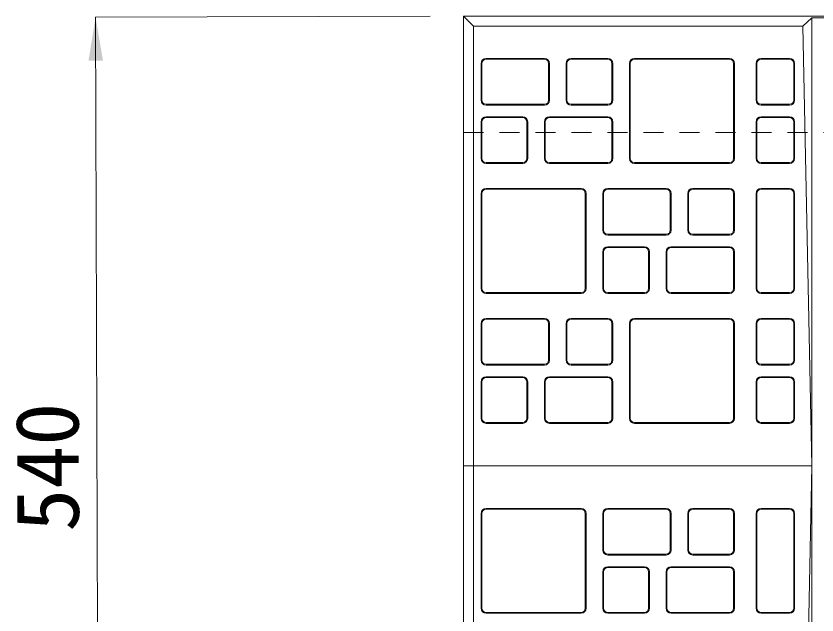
# Model space of a CAD drawing. Units: millimetres at full size, sheet at 1:40; details may follow other scales. Extents: x 69750 to 116230, y -28801 to 513.
# Drawn here: x 73161.5 to 73641.9, y -24100.9 to -23741.4 of the extents above; entities that cross this region are included whole.
import ezdxf
from ezdxf.enums import TextEntityAlignment as Align

# ---------------------------------------------------------------- set-up
doc = ezdxf.new("R2010")
doc.units = ezdxf.units.MM
doc.header["$LTSCALE"] = 40
doc.linetypes.add('USER1', pattern=[0.54, 0.3, -0.24])
for name, color, linetype, lineweight in [('受枠', 3, 'USER1', 9), ('寸法線', 7, 'Continuous', 9), ('本体', 7, 'Continuous', 20), ('模様', 3, 'Continuous', 5)]:
    doc.layers.add(name, color=color, linetype=linetype, lineweight=lineweight)
doc.styles.add('ＭＳ ゴシック', font='')
doc.styles.get('ＭＳ ゴシック').set_extended_font_data('MS Gothic')

# ---------------------------------------------------------------- blocks, each defined once
blk = doc.blocks.new('filled_arrow')
at = {"color": 0, "linetype": 'Continuous', "lineweight": -2}
blk.add_solid([(7.5, 1.25), (0, 0), (7.5, -1.25)], dxfattribs=at)

msp = doc.modelspace()

# ---------------------------------------------------------------- linework, layer by layer
at = {"layer": '受枠', "linetype": 'Continuous', "lineweight": 5}
for q in [(73638.92, -24280.42), (74218.92, -23742.42)]:
    msp.add_line((73638.92, -23742.42), q, dxfattribs=at)
at = {"layer": '寸法線'}
for p, q in [((73409.92, -23741.49), (73209.23, -23742.16)), ((73209.23, -23742.16), (73211.03, -24282.16))]:
    msp.add_line(p, q, dxfattribs=at)
at = {"layer": '本体'}
for p in [(74427.92, -23741.42), (73429.92, -24281.42)]:
    msp.add_line(p, (73429.92, -23741.42), dxfattribs=at)
at = {"layer": '本体', "lineweight": 5}
for p, q in [((73429.92, -23741.42), (73435.92, -23747.42)), ((73633.52, -23747.42), (73638.92, -23742.42)), ((73435.92, -24275.42), (73435.92, -23747.42)), ((73435.92, -23747.42), (73633.52, -23747.42)), ((73633.52, -23747.42), (73638.92, -24011.42)), ((73429.92, -24011.42), (73638.92, -24011.42)), ((73638.92, -24011.42), (73633.52, -24275.42))]:
    msp.add_line(p, q, dxfattribs=at)
at = {"layer": '本体', "linetype": 'USER1', "lineweight": 9}
msp.add_line((73429.92, -23811.42), (74427.92, -23811.42), dxfattribs=at)
at = {"layer": '模様'}
for p, q in [((73440.42, -23769.92), (73440.42, -23791.92)), ((73440.92, -23769.92), (73440.92, -23791.92)), ((73478.42, -23766.92), (73443.42, -23766.92)), ((73478.42, -23767.42), (73443.42, -23767.42)), ((73480.92, -23791.92), (73480.92, -23769.92)), ((73481.42, -23791.92), (73481.42, -23769.92)), ((73491.42, -23769.92), (73491.42, -23791.92)), ((73491.92, -23769.92), (73491.92, -23791.92)), ((73516.42, -23766.92), (73494.42, -23766.92)), ((73516.42, -23767.42), (73494.42, -23767.42)), ((73518.92, -23791.92), (73518.92, -23769.92)), ((73519.42, -23791.92), (73519.42, -23769.92)), ((73529.42, -23769.92), (73529.42, -23826.92)), ((73529.92, -23769.92), (73529.92, -23826.92)), ((73589.42, -23766.92), (73532.42, -23766.92)), ((73589.42, -23767.42), (73532.42, -23767.42)), ((73591.92, -23826.92), (73591.92, -23769.92)), ((73592.42, -23826.92), (73592.42, -23769.92)), ((73605.42, -23769.92), (73605.42, -23791.92)), ((73605.92, -23769.92), (73605.92, -23791.92)), ((73625.52, -23766.92), (73608.42, -23766.92)), ((73625.52, -23767.42), (73608.42, -23767.42)), ((73628.02, -23791.92), (73628.02, -23769.92)), ((73628.52, -23791.92), (73628.52, -23769.92)), ((73443.42, -23794.42), (73478.42, -23794.42)), ((73443.42, -23794.92), (73478.42, -23794.92)), ((73494.42, -23794.42), (73516.42, -23794.42)), ((73494.42, -23794.92), (73516.42, -23794.92)), ((73608.42, -23794.42), (73625.52, -23794.42)), ((73608.42, -23794.92), (73625.52, -23794.92)), ((73465.42, -23801.92), (73443.42, -23801.92)), ((73465.42, -23802.42), (73443.42, -23802.42)), ((73516.42, -23801.92), (73481.42, -23801.92)), ((73516.42, -23802.42), (73481.42, -23802.42)), ((73625.52, -23801.92), (73608.42, -23801.92)), ((73625.52, -23802.42), (73608.42, -23802.42)), ((73440.42, -23804.92), (73440.42, -23826.92)), ((73440.92, -23804.92), (73440.92, -23826.92)), ((73467.92, -23826.92), (73467.92, -23804.92)), ((73468.42, -23826.92), (73468.42, -23804.92)), ((73478.42, -23804.92), (73478.42, -23826.92)), ((73478.92, -23804.92), (73478.92, -23826.92)), ((73518.92, -23826.92), (73518.92, -23804.92)), ((73519.42, -23826.92), (73519.42, -23804.92)), ((73605.42, -23804.92), (73605.42, -23826.92)), ((73605.92, -23804.92), (73605.92, -23826.92)), ((73628.02, -23826.92), (73628.02, -23804.92)), ((73628.52, -23826.92), (73628.52, -23804.92)), ((73443.42, -23829.42), (73465.42, -23829.42)), ((73443.42, -23829.92), (73465.42, -23829.92)), ((73481.42, -23829.42), (73516.42, -23829.42)), ((73481.42, -23829.92), (73516.42, -23829.92)), ((73532.42, -23829.42), (73589.42, -23829.42)), ((73532.42, -23829.92), (73589.42, -23829.92)), ((73608.42, -23829.42), (73625.52, -23829.42)), ((73608.42, -23829.92), (73625.52, -23829.92)), ((73440.42, -23847.92), (73440.42, -23904.92)), ((73440.92, -23847.92), (73440.92, -23904.92)), ((73500.42, -23844.92), (73443.42, -23844.92)), ((73500.42, -23845.42), (73443.42, -23845.42)), ((73502.92, -23904.92), (73502.92, -23847.92)), ((73503.42, -23904.92), (73503.42, -23847.92)), ((73513.42, -23847.92), (73513.42, -23869.92)), ((73513.92, -23847.92), (73513.92, -23869.92)), ((73551.42, -23844.92), (73516.42, -23844.92)), ((73551.42, -23845.42), (73516.42, -23845.42)), ((73553.92, -23869.92), (73553.92, -23847.92)), ((73554.42, -23869.92), (73554.42, -23847.92)), ((73564.42, -23847.92), (73564.42, -23869.92)), ((73564.92, -23847.92), (73564.92, -23869.92)), ((73589.42, -23844.92), (73567.42, -23844.92)), ((73589.42, -23845.42), (73567.42, -23845.42)), ((73591.92, -23869.92), (73591.92, -23847.92)), ((73592.42, -23869.92), (73592.42, -23847.92)), ((73605.42, -23847.92), (73605.42, -23904.92)), ((73605.92, -23847.92), (73605.92, -23904.92)), ((73625.52, -23844.92), (73608.42, -23844.92)), ((73625.52, -23845.42), (73608.42, -23845.42)), ((73628.02, -23904.92), (73628.02, -23847.92)), ((73628.52, -23904.92), (73628.52, -23847.92)), ((73516.42, -23872.42), (73551.42, -23872.42)), ((73516.42, -23872.92), (73551.42, -23872.92)), ((73567.42, -23872.42), (73589.42, -23872.42)), ((73567.42, -23872.92), (73589.42, -23872.92)), ((73538.42, -23879.92), (73516.42, -23879.92)), ((73538.42, -23880.42), (73516.42, -23880.42)), ((73589.42, -23879.92), (73554.42, -23879.92)), ((73589.42, -23880.42), (73554.42, -23880.42)), ((73513.42, -23882.92), (73513.42, -23904.92)), ((73513.92, -23882.92), (73513.92, -23904.92)), ((73540.92, -23904.92), (73540.92, -23882.92)), ((73541.42, -23904.92), (73541.42, -23882.92)), ((73551.42, -23882.92), (73551.42, -23904.92)), ((73551.92, -23882.92), (73551.92, -23904.92)), ((73591.92, -23904.92), (73591.92, -23882.92)), ((73592.42, -23904.92), (73592.42, -23882.92)), ((73443.42, -23907.42), (73500.42, -23907.42)), ((73443.42, -23907.92), (73500.42, -23907.92)), ((73516.42, -23907.42), (73538.42, -23907.42)), ((73516.42, -23907.92), (73538.42, -23907.92)), ((73554.42, -23907.42), (73589.42, -23907.42)), ((73554.42, -23907.92), (73589.42, -23907.92)), ((73608.42, -23907.42), (73625.52, -23907.42)), ((73608.42, -23907.92), (73625.52, -23907.92)), ((73478.42, -23922.92), (73443.42, -23922.92)), ((73478.42, -23923.42), (73443.42, -23923.42)), ((73516.42, -23922.92), (73494.42, -23922.92)), ((73516.42, -23923.42), (73494.42, -23923.42)), ((73589.42, -23922.92), (73532.42, -23922.92)), ((73589.42, -23923.42), (73532.42, -23923.42)), ((73625.52, -23922.92), (73608.42, -23922.92)), ((73625.52, -23923.42), (73608.42, -23923.42)), ((73440.42, -23925.92), (73440.42, -23947.92)), ((73440.92, -23925.92), (73440.92, -23947.92)), ((73480.92, -23947.92), (73480.92, -23925.92)), ((73481.42, -23947.92), (73481.42, -23925.92)), ((73491.42, -23925.92), (73491.42, -23947.92)), ((73491.92, -23925.92), (73491.92, -23947.92)), ((73518.92, -23947.92), (73518.92, -23925.92)), ((73519.42, -23947.92), (73519.42, -23925.92)), ((73529.42, -23925.92), (73529.42, -23982.92)), ((73529.92, -23925.92), (73529.92, -23982.92)), ((73591.92, -23982.92), (73591.92, -23925.92)), ((73592.42, -23982.92), (73592.42, -23925.92)), ((73605.42, -23925.92), (73605.42, -23947.92)), ((73605.92, -23925.92), (73605.92, -23947.92)), ((73628.02, -23947.92), (73628.02, -23925.92)), ((73628.52, -23947.92), (73628.52, -23925.92)), ((73443.42, -23950.42), (73478.42, -23950.42)), ((73443.42, -23950.92), (73478.42, -23950.92)), ((73494.42, -23950.42), (73516.42, -23950.42)), ((73494.42, -23950.92), (73516.42, -23950.92)), ((73608.42, -23950.42), (73625.52, -23950.42)), ((73608.42, -23950.92), (73625.52, -23950.92)), ((73465.42, -23957.92), (73443.42, -23957.92)), ((73465.42, -23958.42), (73443.42, -23958.42)), ((73516.42, -23957.92), (73481.42, -23957.92)), ((73516.42, -23958.42), (73481.42, -23958.42)), ((73625.52, -23957.92), (73608.42, -23957.92)), ((73625.52, -23958.42), (73608.42, -23958.42)), ((73440.42, -23960.92), (73440.42, -23982.92)), ((73440.92, -23960.92), (73440.92, -23982.92)), ((73467.92, -23982.92), (73467.92, -23960.92)), ((73468.42, -23982.92), (73468.42, -23960.92)), ((73478.42, -23960.92), (73478.42, -23982.92)), ((73478.92, -23960.92), (73478.92, -23982.92)), ((73518.92, -23982.92), (73518.92, -23960.92)), ((73519.42, -23982.92), (73519.42, -23960.92)), ((73605.42, -23960.92), (73605.42, -23982.92)), ((73605.92, -23960.92), (73605.92, -23982.92)), ((73628.02, -23982.92), (73628.02, -23960.92)), ((73628.52, -23982.92), (73628.52, -23960.92)), ((73443.42, -23985.42), (73465.42, -23985.42)), ((73443.42, -23985.92), (73465.42, -23985.92)), ((73481.42, -23985.42), (73516.42, -23985.42)), ((73481.42, -23985.92), (73516.42, -23985.92)), ((73532.42, -23985.42), (73589.42, -23985.42)), ((73532.42, -23985.92), (73589.42, -23985.92)), ((73608.42, -23985.42), (73625.52, -23985.42)), ((73608.42, -23985.92), (73625.52, -23985.92)), ((73440.42, -24039.92), (73440.42, -24096.92)), ((73440.92, -24039.92), (73440.92, -24096.92)), ((73500.42, -24036.92), (73443.42, -24036.92)), ((73500.42, -24037.42), (73443.42, -24037.42)), ((73502.92, -24096.92), (73502.92, -24039.92)), ((73503.42, -24096.92), (73503.42, -24039.92)), ((73513.42, -24039.92), (73513.42, -24061.92)), ((73513.92, -24039.92), (73513.92, -24061.92)), ((73551.42, -24036.92), (73516.42, -24036.92)), ((73551.42, -24037.42), (73516.42, -24037.42)), ((73553.92, -24061.92), (73553.92, -24039.92)), ((73554.42, -24061.92), (73554.42, -24039.92)), ((73564.42, -24039.92), (73564.42, -24061.92)), ((73564.92, -24039.92), (73564.92, -24061.92)), ((73589.42, -24036.92), (73567.42, -24036.92)), ((73589.42, -24037.42), (73567.42, -24037.42)), ((73591.92, -24061.92), (73591.92, -24039.92)), ((73592.42, -24061.92), (73592.42, -24039.92)), ((73605.42, -24039.92), (73605.42, -24096.92)), ((73605.92, -24039.92), (73605.92, -24096.92)), ((73625.52, -24036.92), (73608.42, -24036.92)), ((73625.52, -24037.42), (73608.42, -24037.42)), ((73628.02, -24096.92), (73628.02, -24039.92)), ((73628.52, -24096.92), (73628.52, -24039.92)), ((73516.42, -24064.42), (73551.42, -24064.42)), ((73516.42, -24064.92), (73551.42, -24064.92)), ((73567.42, -24064.42), (73589.42, -24064.42)), ((73567.42, -24064.92), (73589.42, -24064.92)), ((73538.42, -24071.92), (73516.42, -24071.92)), ((73538.42, -24072.42), (73516.42, -24072.42)), ((73589.42, -24071.92), (73554.42, -24071.92)), ((73589.42, -24072.42), (73554.42, -24072.42)), ((73513.42, -24074.92), (73513.42, -24096.92)), ((73513.92, -24074.92), (73513.92, -24096.92)), ((73540.92, -24096.92), (73540.92, -24074.92)), ((73541.42, -24096.92), (73541.42, -24074.92)), ((73551.42, -24074.92), (73551.42, -24096.92)), ((73551.92, -24074.92), (73551.92, -24096.92)), ((73591.92, -24096.92), (73591.92, -24074.92)), ((73592.42, -24096.92), (73592.42, -24074.92)), ((73443.42, -24099.42), (73500.42, -24099.42)), ((73443.42, -24099.92), (73500.42, -24099.92)), ((73516.42, -24099.42), (73538.42, -24099.42)), ((73516.42, -24099.92), (73538.42, -24099.92)), ((73554.42, -24099.42), (73589.42, -24099.42)), ((73554.42, -24099.92), (73589.42, -24099.92)), ((73608.42, -24099.42), (73625.52, -24099.42)), ((73608.42, -24099.92), (73625.52, -24099.92))]:
    msp.add_line(p, q, dxfattribs=at)
for centre, radius, start, end in [((73443.42, -23769.92), 3, 90, 180), ((73443.42, -23769.92), 2.5, 90, 180), ((73478.42, -23769.92), 3, 0, 90), ((73478.42, -23769.92), 2.5, 0, 90), ((73494.42, -23769.92), 3, 90, 180), ((73494.42, -23769.92), 2.5, 90, 180), ((73516.42, -23769.92), 3, 0, 90), ((73516.42, -23769.92), 2.5, 0, 90), ((73532.42, -23769.92), 3, 90, 180), ((73532.42, -23769.92), 2.5, 90, 180), ((73589.42, -23769.92), 3, 0, 90), ((73589.42, -23769.92), 2.5, 0, 90), ((73608.42, -23769.92), 3, 90, 180), ((73608.42, -23769.92), 2.5, 90, 180), ((73625.52, -23769.92), 3, 0, 90), ((73625.52, -23769.92), 2.5, 0, 90), ((73443.42, -23791.92), 3, 180, 270), ((73443.42, -23791.92), 2.5, 180, 270), ((73478.42, -23791.92), 3, 270, 0), ((73478.42, -23791.92), 2.5, 270, 0), ((73494.42, -23791.92), 3, 180, 270), ((73494.42, -23791.92), 2.5, 180, 270), ((73516.42, -23791.92), 3, 270, 0), ((73516.42, -23791.92), 2.5, 270, 0), ((73608.42, -23791.92), 3, 180, 270), ((73608.42, -23791.92), 2.5, 180, 270), ((73625.52, -23791.92), 3, 270, 0), ((73625.52, -23791.92), 2.5, 270, 0), ((73443.42, -23804.92), 3, 90, 180), ((73443.42, -23804.92), 2.5, 90, 180), ((73465.42, -23804.92), 3, 0, 90), ((73465.42, -23804.92), 2.5, 0, 90), ((73481.42, -23804.92), 3, 90, 180), ((73481.42, -23804.92), 2.5, 90, 180), ((73516.42, -23804.92), 3, 0, 90), ((73516.42, -23804.92), 2.5, 0, 90), ((73608.42, -23804.92), 3, 90, 180), ((73608.42, -23804.92), 2.5, 90, 180), ((73625.52, -23804.92), 3, 0, 90), ((73625.52, -23804.92), 2.5, 0, 90), ((73443.42, -23826.92), 3, 180, 270), ((73443.42, -23826.92), 2.5, 180, 270), ((73465.42, -23826.92), 3, 270, 0), ((73465.42, -23826.92), 2.5, 270, 0), ((73481.42, -23826.92), 3, 180, 270), ((73481.42, -23826.92), 2.5, 180, 270), ((73516.42, -23826.92), 3, 270, 0), ((73516.42, -23826.92), 2.5, 270, 0), ((73532.42, -23826.92), 3, 180, 270), ((73532.42, -23826.92), 2.5, 180, 270), ((73589.42, -23826.92), 3, 270, 0), ((73589.42, -23826.92), 2.5, 270, 0), ((73608.42, -23826.92), 3, 180, 270), ((73608.42, -23826.92), 2.5, 180, 270), ((73625.52, -23826.92), 3, 270, 0), ((73625.52, -23826.92), 2.5, 270, 0), ((73443.42, -23847.92), 3, 90, 180), ((73443.42, -23847.92), 2.5, 90, 180), ((73500.42, -23847.92), 3, 0, 90), ((73500.42, -23847.92), 2.5, 0, 90), ((73516.42, -23847.92), 3, 90, 180), ((73516.42, -23847.92), 2.5, 90, 180), ((73551.42, -23847.92), 3, 0, 90), ((73551.42, -23847.92), 2.5, 0, 90), ((73567.42, -23847.92), 3, 90, 180), ((73567.42, -23847.92), 2.5, 90, 180), ((73589.42, -23847.92), 3, 0, 90), ((73589.42, -23847.92), 2.5, 0, 90), ((73608.42, -23847.92), 3, 90, 180), ((73608.42, -23847.92), 2.5, 90, 180), ((73625.52, -23847.92), 3, 0, 90), ((73625.52, -23847.92), 2.5, 0, 90), ((73516.42, -23869.92), 3, 180, 270), ((73516.42, -23869.92), 2.5, 180, 270), ((73551.42, -23869.92), 3, 270, 0), ((73551.42, -23869.92), 2.5, 270, 0), ((73567.42, -23869.92), 3, 180, 270), ((73567.42, -23869.92), 2.5, 180, 270), ((73589.42, -23869.92), 3, 270, 0), ((73589.42, -23869.92), 2.5, 270, 0), ((73516.42, -23882.92), 3, 90, 180), ((73516.42, -23882.92), 2.5, 90, 180), ((73538.42, -23882.92), 3, 0, 90), ((73538.42, -23882.92), 2.5, 0, 90), ((73554.42, -23882.92), 3, 90, 180), ((73554.42, -23882.92), 2.5, 90, 180), ((73589.42, -23882.92), 3, 0, 90), ((73589.42, -23882.92), 2.5, 0, 90), ((73443.42, -23904.92), 3, 180, 270), ((73443.42, -23904.92), 2.5, 180, 270), ((73500.42, -23904.92), 3, 270, 0), ((73500.42, -23904.92), 2.5, 270, 0), ((73516.42, -23904.92), 3, 180, 270), ((73516.42, -23904.92), 2.5, 180, 270), ((73538.42, -23904.92), 3, 270, 0), ((73538.42, -23904.92), 2.5, 270, 0), ((73554.42, -23904.92), 3, 180, 270), ((73554.42, -23904.92), 2.5, 180, 270), ((73589.42, -23904.92), 3, 270, 0), ((73589.42, -23904.92), 2.5, 270, 0), ((73608.42, -23904.92), 3, 180, 270), ((73608.42, -23904.92), 2.5, 180, 270), ((73625.52, -23904.92), 3, 270, 0), ((73625.52, -23904.92), 2.5, 270, 0), ((73443.42, -23925.92), 3, 90, 180), ((73443.42, -23925.92), 2.5, 90, 180), ((73478.42, -23925.92), 3, 0, 90), ((73478.42, -23925.92), 2.5, 0, 90), ((73494.42, -23925.92), 3, 90, 180), ((73494.42, -23925.92), 2.5, 90, 180), ((73516.42, -23925.92), 3, 0, 90), ((73516.42, -23925.92), 2.5, 0, 90), ((73532.42, -23925.92), 3, 90, 180), ((73532.42, -23925.92), 2.5, 90, 180), ((73589.42, -23925.92), 3, 0, 90), ((73589.42, -23925.92), 2.5, 0, 90), ((73608.42, -23925.92), 3, 90, 180), ((73608.42, -23925.92), 2.5, 90, 180), ((73625.52, -23925.92), 3, 0, 90), ((73625.52, -23925.92), 2.5, 0, 90), ((73443.42, -23947.92), 3, 180, 270), ((73443.42, -23947.92), 2.5, 180, 270), ((73478.42, -23947.92), 3, 270, 0), ((73478.42, -23947.92), 2.5, 270, 0), ((73494.42, -23947.92), 3, 180, 270), ((73494.42, -23947.92), 2.5, 180, 270), ((73516.42, -23947.92), 3, 270, 0), ((73516.42, -23947.92), 2.5, 270, 0), ((73608.42, -23947.92), 3, 180, 270), ((73608.42, -23947.92), 2.5, 180, 270), ((73625.52, -23947.92), 3, 270, 0), ((73625.52, -23947.92), 2.5, 270, 0), ((73443.42, -23960.92), 3, 90, 180), ((73443.42, -23960.92), 2.5, 90, 180), ((73465.42, -23960.92), 3, 0, 90), ((73465.42, -23960.92), 2.5, 0, 90), ((73481.42, -23960.92), 3, 90, 180), ((73481.42, -23960.92), 2.5, 90, 180), ((73516.42, -23960.92), 3, 0, 90), ((73516.42, -23960.92), 2.5, 0, 90), ((73608.42, -23960.92), 3, 90, 180), ((73608.42, -23960.92), 2.5, 90, 180), ((73625.52, -23960.92), 3, 0, 90), ((73625.52, -23960.92), 2.5, 0, 90), ((73443.42, -23982.92), 3, 180, 270), ((73443.42, -23982.92), 2.5, 180, 270), ((73465.42, -23982.92), 3, 270, 0), ((73465.42, -23982.92), 2.5, 270, 0), ((73481.42, -23982.92), 3, 180, 270), ((73481.42, -23982.92), 2.5, 180, 270), ((73516.42, -23982.92), 3, 270, 0), ((73516.42, -23982.92), 2.5, 270, 0), ((73532.42, -23982.92), 3, 180, 270), ((73532.42, -23982.92), 2.5, 180, 270), ((73589.42, -23982.92), 3, 270, 0), ((73589.42, -23982.92), 2.5, 270, 0), ((73608.42, -23982.92), 3, 180, 270), ((73608.42, -23982.92), 2.5, 180, 270), ((73625.52, -23982.92), 3, 270, 0), ((73625.52, -23982.92), 2.5, 270, 0), ((73443.42, -24039.92), 3, 90, 180), ((73443.42, -24039.92), 2.5, 90, 180), ((73500.42, -24039.92), 3, 0, 90), ((73500.42, -24039.92), 2.5, 0, 90), ((73516.42, -24039.92), 3, 90, 180), ((73516.42, -24039.92), 2.5, 90, 180), ((73551.42, -24039.92), 3, 0, 90), ((73551.42, -24039.92), 2.5, 0, 90), ((73567.42, -24039.92), 3, 90, 180), ((73567.42, -24039.92), 2.5, 90, 180), ((73589.42, -24039.92), 3, 0, 90), ((73589.42, -24039.92), 2.5, 0, 90), ((73608.42, -24039.92), 3, 90, 180), ((73608.42, -24039.92), 2.5, 90, 180), ((73625.52, -24039.92), 3, 0, 90), ((73625.52, -24039.92), 2.5, 0, 90), ((73516.42, -24061.92), 3, 180, 270), ((73516.42, -24061.92), 2.5, 180, 270), ((73551.42, -24061.92), 3, 270, 0), ((73551.42, -24061.92), 2.5, 270, 0), ((73567.42, -24061.92), 3, 180, 270), ((73567.42, -24061.92), 2.5, 180, 270), ((73589.42, -24061.92), 3, 270, 0), ((73589.42, -24061.92), 2.5, 270, 0), ((73516.42, -24074.92), 3, 90, 180), ((73516.42, -24074.92), 2.5, 90, 180), ((73538.42, -24074.92), 3, 0, 90), ((73538.42, -24074.92), 2.5, 0, 90), ((73554.42, -24074.92), 3, 90, 180), ((73554.42, -24074.92), 2.5, 90, 180), ((73589.42, -24074.92), 3, 0, 90), ((73589.42, -24074.92), 2.5, 0, 90), ((73443.42, -24096.92), 3, 180, 270), ((73443.42, -24096.92), 2.5, 180, 270), ((73500.42, -24096.92), 3, 270, 0), ((73500.42, -24096.92), 2.5, 270, 0), ((73516.42, -24096.92), 3, 180, 270), ((73516.42, -24096.92), 2.5, 180, 270), ((73538.42, -24096.92), 3, 270, 0), ((73538.42, -24096.92), 2.5, 270, 0), ((73554.42, -24096.92), 3, 180, 270), ((73554.42, -24096.92), 2.5, 180, 270), ((73589.42, -24096.92), 3, 270, 0), ((73589.42, -24096.92), 2.5, 270, 0), ((73608.42, -24096.92), 3, 180, 270), ((73608.42, -24096.92), 2.5, 180, 270), ((73625.52, -24096.92), 3, 270, 0), ((73625.52, -24096.92), 2.5, 270, 0)]:
    msp.add_arc(centre, radius, start, end, dxfattribs=at)

# ---------------------------------------------------------------- block references
at = {"layer": '寸法線', "xscale": 3.47, "yscale": 3.47, "rotation": 270.2}
msp.add_blockref('filled_arrow', (73209.23, -23742.16), dxfattribs=at)

# ---------------------------------------------------------------- texts
at = {"layer": '寸法線', "style": 'ＭＳ ゴシック'}
msp.add_text('540', height=37.98, rotation=90.191, dxfattribs=at).set_placement((73180.13, -24012.26), align=Align.MIDDLE_CENTER)

doc.saveas('drawing.dxf')
